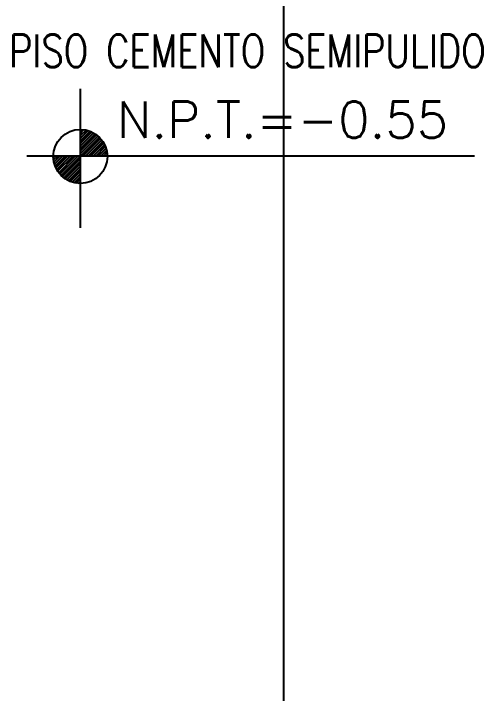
# Model space of a CAD drawing. Extents: x 226317 to 226469, y 8188101 to 8188260.
# Drawn here: x 226391.983 to 226393.282, y 8188236.035 to 8188237.92 of the extents above; entities that cross this region are included whole.
import ezdxf
from ezdxf.enums import TextEntityAlignment as Align

# ---------------------------------------------------------------- set-up
doc = ezdxf.new("R2010")
doc.units = 0
doc.header["$LTSCALE"] = 15
doc.linetypes.add('CENTER', pattern=[2, 1.25, -0.25, 0.25, -0.25])
doc.layers.get('0').update_dxf_attribs({"color": 250})
for name, color, linetype in [('A-NIVELES-NPT', 252, 'Continuous'), ('A-TEXTO-ACABADO PISO', 250, 'Continuous'), ('A_50_CortesElev', 250, 'CENTER')]:
    doc.layers.add(name, color=color, linetype=linetype)
doc.styles.add('R80', font='romans.shx', dxfattribs={"width": 0.8, "oblique": 15, "height": 0.1})
doc.styles.add('ROMANS', font='romans.shx', dxfattribs={"width": 0.8})

# ---------------------------------------------------------------- blocks, each defined once
blk = doc.blocks.new('Cortes-Elev.')
at = {"layer": 'A_50_CortesElev', "linetype": 'CENTER', "ltscale": 0.5}
blk.add_lwpolyline([(29.87000253703445, 16.57624994590878), (29.87000253703445, 37.23873783275485)], dxfattribs=at)
blk = doc.blocks.new('SIM NIVEL PLANTA')
at = {"linetype": 'Continuous'}
h = blk.add_hatch(dxfattribs=at)
h.set_pattern_fill('_USER', color=256, scale=0.0999963382923852, angle=45, style=0, pattern_type=0)
h.set_pattern_definition([(45, (35396.10580914898, 26516.48920438578), (-0.0707080889003696, 0.0707080889003696), [])])
h.paths.add_polyline_path([(-17.03192196782002, 1e-16), (-15.53208676343602, 1e-16, 0.4092090227661144), (-17.03192196782002, 1.474380134766136)])
h.paths.add_polyline_path([(-18.53175717220401, -1e-16, 0.4192358746569979), (-17.03192196782002, -1.525729753993459), (-17.03192196782002, 0)])
for p, q in [((-17.03192196782002, -3.974827738415029), (-17.03192196782002, 3.71603278895526)), ((4.8125218776986, 0), (-20, 0))]:
    blk.add_line(p, q)
blk.add_circle((-17.03192196782002, -0.0256748096136619), 1.500054944379798, dxfattribs=at)
at = {"style": 'R80'}
blk.add_attdef('N.P.T.+0.00', text='', height=2.029999999999998, dxfattribs=at).set_placement((-5.827213661814135, 2.014999999999999), align=Align.MIDDLE_CENTER)

msp = doc.modelspace()

# ---------------------------------------------------------------- block references
at = {"layer": 'A-NIVELES-NPT', "xscale": 0.05, "yscale": 0.05, "zscale": 0.05}
msp.add_blockref('SIM NIVEL PLANTA', (226393.0194483444, 8188237.52539778), dxfattribs=at).add_auto_attribs({'N.P.T.+0.00': 'N.P.T.=-0.55'})
at = {"layer": 'A_50_CortesElev'}
msp.add_blockref('Cortes-Elev.', (226362.8621168698, 8188213.05515272), dxfattribs=at)

# ---------------------------------------------------------------- texts
at = {"layer": 'A-TEXTO-ACABADO PISO', "insert": (226392.6308200681, 8188237.861837163), "char_height": 0.09, "attachment_point": 2, "style": 'ROMANS'}
msp.add_mtext_dynamic_manual_height_columns('PISO CEMENTO SEMIPULIDO ', width=1.586306558412616, gutter_width=12.5, heights=[0], dxfattribs=at)

doc.saveas('drawing.dxf')
